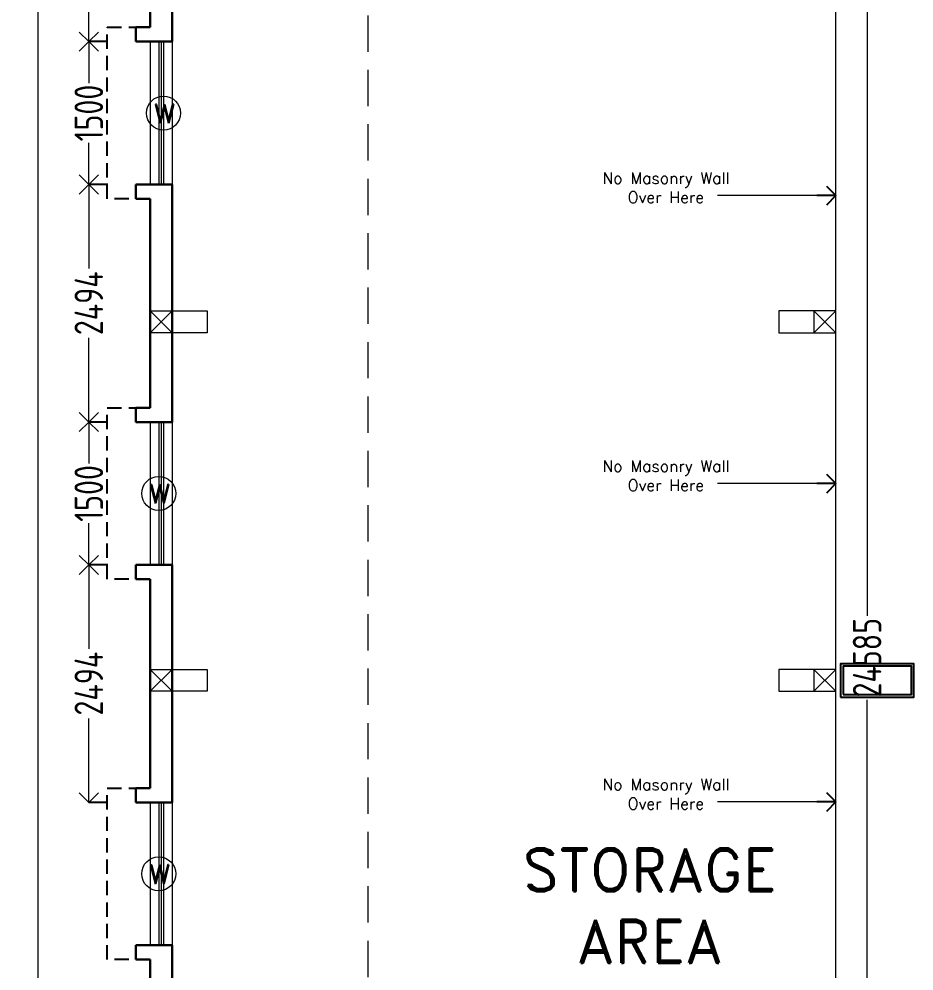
# Model space of a CAD drawing. Header units: inches. Extents: x -605 to 2991212, y -2872845 to 0.
# Drawn here: x 2401312 to 2410709, y -2734155 to -2724160 of the extents above; entities that cross this region are included whole.
import ezdxf

# ---------------------------------------------------------------- set-up
doc = ezdxf.new("R2010")
doc.units = ezdxf.units.IN
doc.header["$LTSCALE"] = 600
doc.header["$MEASUREMENT"] = 0
doc.linetypes.add('DASHED', pattern=[19.05, 12.7, -6.35])
doc.linetypes.add('DASHED2', pattern=[0.375, 0.25, -0.125])
for name, color, linetype, lineweight in [('DIM', 251, 'Continuous', 0), ('object dash', 250, 'DASHED', 5), ('PV_TEXT_ROMANS', 7, 'Continuous', 0), ('rRCC 2', 40, 'Continuous', 15), ('TEXT', 7, 'Continuous', 0), ('WALLS', 7, 'Continuous', 30)]:
    doc.layers.add(name, color=color, linetype=linetype, lineweight=lineweight)
doc.layers.add('SnT-DIMENSION', color=7, linetype='Continuous')
doc.layers.add('SnT-ROAD', color=25, linetype='Continuous')
doc.layers.add('window', color=7, linetype='Continuous', lineweight=15, true_color=0x735461)
doc.styles.add('DIM', font='geniso.shx', dxfattribs={"width": 0.85})
doc.styles.add('PV_ROMAND', font='romand.shx')
doc.styles.add('ROMAND', font='romand.shx')
doc.dimstyles.new('ST-100', dxfattribs={"dimscale": 100, "dimtxt": 2.5, "dimasz": 2, "dimexe": 0.18, "dimexo": 0.0625, "dimgap": 0.2, "dimtad": 0, "dimdec": 0, "dimzin": 0, "dimdsep": 46, "dimtxsty": 'DIM', "dimblk": 'OPEN90', "dimcen": 0.09, "dimclrd": 256, "dimclrt": 7, "dimadec": 0, "dimazin": 0, "dimtfac": 1, "dimtdec": 0, "dimtofl": 0, "dimtmove": 0, "dimatfit": 3, "dimldrblk": 'OPEN90', "dimfxl": 1, "dimtolj": 1, "dimtzin": 0, "dimlwd": -1, "dimarcsym": 0})

# ---------------------------------------------------------------- blocks, each defined once
blk = doc.blocks.new('_Open90')
at = {"color": 0, "linetype": 'ByBlock', "lineweight": -2}
for p, q in [((-0.5, 0.5), (0, 0)), ((0, 0), (-1, 0)), ((0, 0), (-0.5, -0.5))]:
    blk.add_line(p, q, dxfattribs=at)
blk = doc.blocks.new('*D2150')
at = {"layer": 'Defpoints', "color": 0}
for p in [(2402538.7, -2721903.1), (2402044.7, -2724396.8), (2402538.7, -2724396.8)]:
    blk.add_point(p, dxfattribs=at)
at = {"layer": 'DIM', "color": 0, "lineweight": -2}
for p, q in [((2402244.7, -2721903.1), (2402044.7, -2721903.1)), ((2402244.7, -2724396.8), (2402044.7, -2724396.8))]:
    blk.add_line(p, q, dxfattribs=at)
at = {"layer": 'DIM'}
for p, q in [((2402044.7, -2722103.1), (2402044.7, -2722785.2)), ((2402044.7, -2724196.8), (2402044.7, -2723514.6))]:
    blk.add_line(p, q, dxfattribs=at)
at = {"layer": 'DIM', "xscale": 200, "yscale": 200, "zscale": 200}
for p, rotation in [((2402044.7, -2721903.1), 90), ((2402044.7, -2724396.8), 270)]:
    blk.add_blockref('_Open90', p, dxfattribs=dict(at, rotation=rotation))
at = {"layer": 'DIM', "color": 7, "insert": (2402044.7, -2723149.9), "char_height": 300, "attachment_point": 5, "rotation": 90, "style": 'DIM'}
blk.add_mtext('\\A1;2494', dxfattribs=at)
blk = doc.blocks.new('*D2151')
at = {"layer": 'Defpoints', "color": 0}
for p in [(2402538.7, -2724396.8), (2402044.7, -2725896.9), (2402613.7, -2725896.9)]:
    blk.add_point(p, dxfattribs=at)
at = {"layer": 'DIM', "color": 0, "lineweight": -2}
for p, q in [((2402244.7, -2724396.8), (2402044.7, -2724396.8)), ((2402244.7, -2725896.9), (2402044.7, -2725896.9))]:
    blk.add_line(p, q, dxfattribs=at)
at = {"layer": 'DIM'}
for p, q in [((2402044.7, -2724596.8), (2402044.7, -2724833.5)), ((2402044.7, -2725696.9), (2402044.7, -2725460.2))]:
    blk.add_line(p, q, dxfattribs=at)
at = {"layer": 'DIM', "xscale": 200, "yscale": 200, "zscale": 200}
for p, rotation in [((2402044.7, -2724396.8), 90), ((2402044.7, -2725896.9), 270)]:
    blk.add_blockref('_Open90', p, dxfattribs=dict(at, rotation=rotation))
at = {"layer": 'DIM', "color": 7, "insert": (2402044.7, -2725146.9), "char_height": 300, "attachment_point": 5, "rotation": 90, "style": 'DIM'}
blk.add_mtext('\\A1;1500', dxfattribs=at)
blk = doc.blocks.new('*D2152')
at = {"layer": 'Defpoints', "color": 0}
for p in [(2402613.7, -2725896.9), (2402044.7, -2728390.8), (2402613.7, -2728390.8)]:
    blk.add_point(p, dxfattribs=at)
at = {"layer": 'DIM', "color": 0, "lineweight": -2}
for p, q in [((2402244.7, -2725896.9), (2402044.7, -2725896.9)), ((2402244.7, -2728390.8), (2402044.7, -2728390.8))]:
    blk.add_line(p, q, dxfattribs=at)
at = {"layer": 'DIM'}
for p, q in [((2402044.7, -2726096.9), (2402044.7, -2726779.1)), ((2402044.7, -2728190.8), (2402044.7, -2727508.6))]:
    blk.add_line(p, q, dxfattribs=at)
at = {"layer": 'DIM', "xscale": 200, "yscale": 200, "zscale": 200}
for p, rotation in [((2402044.7, -2725896.9), 90), ((2402044.7, -2728390.8), 270)]:
    blk.add_blockref('_Open90', p, dxfattribs=dict(at, rotation=rotation))
at = {"layer": 'DIM', "color": 7, "insert": (2402044.7, -2727143.9), "char_height": 300, "attachment_point": 5, "rotation": 90, "style": 'DIM'}
blk.add_mtext('\\A1;2494', dxfattribs=at)
blk = doc.blocks.new('*D2153')
at = {"layer": 'Defpoints', "color": 0}
for p in [(2402613.7, -2728390.8), (2402044.7, -2729890.9), (2402613.7, -2729890.9)]:
    blk.add_point(p, dxfattribs=at)
at = {"layer": 'DIM', "color": 0, "lineweight": -2}
for p, q in [((2402244.7, -2728390.8), (2402044.7, -2728390.8)), ((2402244.7, -2729890.9), (2402044.7, -2729890.9))]:
    blk.add_line(p, q, dxfattribs=at)
at = {"layer": 'DIM'}
for p, q in [((2402044.7, -2728590.8), (2402044.7, -2728827.5)), ((2402044.7, -2729690.9), (2402044.7, -2729454.2))]:
    blk.add_line(p, q, dxfattribs=at)
at = {"layer": 'DIM', "xscale": 200, "yscale": 200, "zscale": 200}
for p, rotation in [((2402044.7, -2728390.8), 90), ((2402044.7, -2729890.9), 270)]:
    blk.add_blockref('_Open90', p, dxfattribs=dict(at, rotation=rotation))
at = {"layer": 'DIM', "color": 7, "insert": (2402044.7, -2729140.9), "char_height": 300, "attachment_point": 5, "rotation": 90, "style": 'DIM'}
blk.add_mtext('\\A1;1500', dxfattribs=at)
blk = doc.blocks.new('*D2154')
at = {"layer": 'Defpoints', "color": 0}
for p in [(2402613.7, -2729890.9), (2402044.7, -2732384.8), (2402688.7, -2732384.8)]:
    blk.add_point(p, dxfattribs=at)
at = {"layer": 'DIM', "color": 0, "lineweight": -2}
for p, q in [((2402244.7, -2729890.9), (2402044.7, -2729890.9)), ((2402244.7, -2732384.8), (2402044.7, -2732384.8))]:
    blk.add_line(p, q, dxfattribs=at)
at = {"layer": 'DIM'}
for p, q in [((2402044.7, -2730090.9), (2402044.7, -2730773.1)), ((2402044.7, -2732184.8), (2402044.7, -2731502.6))]:
    blk.add_line(p, q, dxfattribs=at)
at = {"layer": 'DIM', "xscale": 200, "yscale": 200, "zscale": 200}
for p, rotation in [((2402044.7, -2729890.9), 90), ((2402044.7, -2732384.8), 270)]:
    blk.add_blockref('_Open90', p, dxfattribs=dict(at, rotation=rotation))
at = {"layer": 'DIM', "color": 7, "insert": (2402044.7, -2731137.9), "char_height": 300, "attachment_point": 5, "rotation": 90, "style": 'DIM'}
blk.add_mtext('\\A1;2494', dxfattribs=at)
blk = doc.blocks.new('*D2199')
at = {"layer": 'Defpoints', "color": 0}
for p in [(2401508.9, -2718192.8), (2402538.7, -2718192.8), (2402538.7, -2805612.8)]:
    blk.add_point(p, dxfattribs=at)
at = {"layer": 'DIM', "color": 0, "lineweight": -2}
for p, q in [((2401708.9, -2718192.8), (2401508.9, -2718192.8)), ((2401708.9, -2805612.8), (2401508.9, -2805612.8))]:
    blk.add_line(p, q, dxfattribs=at)
at = {"layer": 'DIM'}
for p, q in [((2401508.9, -2718392.8), (2401508.9, -2761461.9)), ((2401508.9, -2805412.8), (2401508.9, -2762343.6))]:
    blk.add_line(p, q, dxfattribs=at)
at = {"layer": 'DIM', "xscale": 200, "yscale": 200, "zscale": 200}
for p, rotation in [((2401508.9, -2718192.8), 90), ((2401508.9, -2805612.8), 270)]:
    blk.add_blockref('_Open90', p, dxfattribs=dict(at, rotation=rotation))
at = {"layer": 'DIM', "color": 7, "insert": (2401508.9, -2761902.8), "char_height": 300, "attachment_point": 5, "rotation": 90, "style": 'DIM'}
blk.add_mtext('\\A1;87420', dxfattribs=at)
blk = doc.blocks.new('sdfvgfdd')
at = {"layer": 'TEXT'}
blk.add_circle((2432365.2, -2352024.6), 178.8, dxfattribs=at)
at = {"layer": 'TEXT', "insert": (2432263.3, -2351931.7), "char_height": 200, "attachment_point": 1, "style": 'PV_ROMAND'}
blk.add_mtext('W', dxfattribs=at)
blk = doc.blocks.new('*D2256')
at = {"layer": 'Defpoints', "color": 0}
for p in [(2409888.8, -2718572.8), (2410217.1, -2718572.8), (2409888.8, -2743158.3)]:
    blk.add_point(p, dxfattribs=at)
at = {"layer": 'DIM', "color": 0, "lineweight": -2}
for p, q in [((2410017.1, -2718572.8), (2410217.1, -2718572.8)), ((2410017.1, -2743158.3), (2410217.1, -2743158.3))]:
    blk.add_line(p, q, dxfattribs=at)
at = {"layer": 'DIM'}
for p, q in [((2410217.1, -2718772.8), (2410217.1, -2730424.8)), ((2410217.1, -2742958.3), (2410217.1, -2731306.3))]:
    blk.add_line(p, q, dxfattribs=at)
at = {"layer": 'DIM', "xscale": 200, "yscale": 200, "zscale": 200}
for p, rotation in [((2410217.1, -2718572.8), 90), ((2410217.1, -2743158.3), 270)]:
    blk.add_blockref('_Open90', p, dxfattribs=dict(at, rotation=rotation))
at = {"layer": 'DIM', "color": 7, "insert": (2410217.1, -2730865.5), "char_height": 300, "attachment_point": 5, "rotation": 90, "style": 'DIM'}
blk.add_mtext('\\A1;24585', dxfattribs=at)

msp = doc.modelspace()

# ---------------------------------------------------------------- linework, layer by layer
at = {"color": 7, "linetype": 'DASHED2'}
for p, q in [((2402238.7, -2726047.1), (2402238.7, -2724246.8)), ((2402238.7, -2724246.8), (2402688.7, -2724246.8)), ((2402688.7, -2726047.1), (2402238.7, -2726047.1)), ((2402238.7, -2730041.1), (2402238.7, -2728240.8)), ((2402238.7, -2728240.8), (2402688.7, -2728240.8)), ((2402688.7, -2730041.1), (2402238.7, -2730041.1)), ((2402238.7, -2734035.1), (2402238.7, -2732234.8)), ((2402238.7, -2732234.8), (2402688.7, -2732234.8)), ((2402688.7, -2734035.1), (2402238.7, -2734035.1))]:
    msp.add_line(p, q, dxfattribs=at)
at = {"color": 3, "linetype": 'ByBlock'}
msp.add_lwpolyline([(2409938.8, -2731278.3), (2410708.8, -2731278.3), (2410708.8, -2730928.3), (2409938.8, -2730928.3)], close=True, dxfattribs=at)
at = {"color": 2, "linetype": 'ByBlock'}
msp.add_lwpolyline([(2409963.8, -2731253.3), (2410683.8, -2731253.3), (2410683.8, -2730953.3), (2409963.8, -2730953.3)], close=True, dxfattribs=at)
at = {"layer": 'object dash', "color": 1, "ltscale": 0.05}
msp.add_lwpolyline([(2405351.5, -2806799), (2404978.6, -2806799), (2404978.6, -2716025.3), (2405351.5, -2716025.3)], dxfattribs=at)
at = {"layer": 'rRCC 2', "color": 6}
for p, q in [((2402688.7, -2727223.8), (2402918.7, -2727453.8)), ((2402688.7, -2727453.8), (2402918.7, -2727223.8)), ((2409888.8, -2727223.8), (2409658.8, -2727453.8)), ((2409888.8, -2727453.8), (2409658.8, -2727223.8)), ((2402688.7, -2730988.3), (2402918.7, -2731218.3)), ((2402688.7, -2731218.3), (2402918.7, -2730988.3)), ((2409888.8, -2730988.3), (2409658.8, -2731218.3)), ((2409888.8, -2731218.3), (2409658.8, -2730988.3))]:
    msp.add_line(p, q, dxfattribs=at)
for points in [[(2402688.7, -2727453.8), (2402688.7, -2727223.8), (2403288.7, -2727223.8), (2403288.7, -2727453.8)], [(2402688.7, -2727223.8), (2402918.7, -2727223.8), (2402918.7, -2727453.8), (2402688.7, -2727453.8)], [(2409888.8, -2727453.8), (2409888.8, -2727223.8), (2409288.8, -2727223.8), (2409288.8, -2727453.8)], [(2409888.8, -2727223.8), (2409658.8, -2727223.8), (2409658.8, -2727453.8), (2409888.8, -2727453.8)], [(2402688.7, -2731218.3), (2402688.7, -2730988.3), (2403288.7, -2730988.3), (2403288.7, -2731218.3)], [(2402688.7, -2730988.3), (2402918.7, -2730988.3), (2402918.7, -2731218.3), (2402688.7, -2731218.3)], [(2409888.8, -2731218.3), (2409888.8, -2730988.3), (2409288.8, -2730988.3), (2409288.8, -2731218.3)], [(2409888.8, -2730988.3), (2409658.8, -2730988.3), (2409658.8, -2731218.3), (2409888.8, -2731218.3)]]:
    msp.add_lwpolyline(points, close=True, dxfattribs=at)
at = {"layer": 'WALLS', "linetype": 'ByBlock'}
for p, q in [((2402918.7, -2721902.8), (2402918.7, -2724396.8)), ((2402688.7, -2722053.1), (2402688.7, -2724246.8)), ((2402538.7, -2724396.8), (2402538.7, -2724246.8)), ((2402538.7, -2724246.8), (2402688.7, -2724246.8)), ((2402688.7, -2724396.8), (2402538.7, -2724396.8)), ((2402688.7, -2724396.8), (2402918.7, -2724396.8)), ((2402688.7, -2724396.8), (2402918.7, -2724396.8)), ((2402688.7, -2725896.8), (2402538.7, -2725897.1)), ((2402538.7, -2725897.1), (2402538.7, -2726047.1)), ((2402688.7, -2725896.8), (2402918.7, -2725896.8)), ((2402918.7, -2725896.8), (2402918.7, -2728390.8)), ((2402538.7, -2726047.1), (2402688.7, -2726047.1)), ((2402688.7, -2726047.1), (2402688.7, -2728240.8)), ((2402538.7, -2728390.8), (2402538.7, -2728240.8)), ((2402538.7, -2728240.8), (2402688.7, -2728240.8)), ((2402688.7, -2728390.8), (2402538.7, -2728390.8)), ((2402688.7, -2728390.8), (2402918.7, -2728390.8)), ((2402688.7, -2728390.8), (2402918.7, -2728390.8)), ((2402688.7, -2729890.8), (2402538.7, -2729891.1)), ((2402538.7, -2729891.1), (2402538.7, -2730041.1)), ((2402688.7, -2729890.8), (2402918.7, -2729890.8)), ((2402918.7, -2729890.8), (2402918.7, -2732384.8)), ((2402538.7, -2730041.1), (2402688.7, -2730041.1)), ((2402688.7, -2730041.1), (2402688.7, -2732234.8)), ((2402538.7, -2732384.8), (2402538.7, -2732234.8)), ((2402538.7, -2732234.8), (2402688.7, -2732234.8)), ((2402688.7, -2732384.8), (2402538.7, -2732384.8)), ((2402688.7, -2732384.8), (2402918.7, -2732384.8)), ((2402688.7, -2732384.8), (2402918.7, -2732384.8)), ((2402688.7, -2733884.8), (2402538.7, -2733885.1)), ((2402538.7, -2733885.1), (2402538.7, -2734035.1)), ((2402688.7, -2733884.8), (2402918.7, -2733884.8)), ((2402918.7, -2733884.8), (2402918.7, -2736378.8)), ((2402538.7, -2734035.1), (2402688.7, -2734035.1)), ((2402688.7, -2734035.1), (2402688.7, -2736228.8))]:
    msp.add_line(p, q, dxfattribs=at)
at = {"layer": 'window', "color": 146, "linetype": 'ByBlock', "true_color": 0x105689}
for p, q in [((2409888.8, -2743158.3), (2409888.8, -2718572.8)), ((2402688.7, -2724396.8), (2402688.7, -2725896.8)), ((2402778.7, -2724396.8), (2402778.7, -2725896.8)), ((2402803.7, -2724396.8), (2402803.7, -2725896.8)), ((2402828.7, -2724396.8), (2402828.7, -2725896.8)), ((2402918.7, -2724396.8), (2402918.7, -2725896.8)), ((2402688.7, -2728390.8), (2402688.7, -2729890.8)), ((2402778.7, -2728390.8), (2402778.7, -2729890.8)), ((2402803.7, -2728390.8), (2402803.7, -2729890.8)), ((2402828.7, -2728390.8), (2402828.7, -2729890.8)), ((2402918.7, -2728390.8), (2402918.7, -2729890.8)), ((2402688.7, -2732384.8), (2402688.7, -2733884.8)), ((2402778.7, -2732384.8), (2402778.7, -2733884.8)), ((2402803.7, -2732384.8), (2402803.7, -2733884.8)), ((2402828.7, -2732384.8), (2402828.7, -2733884.8)), ((2402918.7, -2732384.8), (2402918.7, -2733884.8))]:
    msp.add_line(p, q, dxfattribs=at)

# ---------------------------------------------------------------- block references
at = {"layer": 'SnT-ROAD', "color": 4, "linetype": 'ByBlock'}
for p in [(-29536.4, -373122.2), (-29586.4, -377116.2), (-29586.4, -381110.2)]:
    msp.add_blockref('sdfvgfdd', p, dxfattribs=at)

# ---------------------------------------------------------------- texts
at = {"layer": 'PV_TEXT_ROMANS', "insert": (2406180.5, -2732868), "char_height": 450, "attachment_point": 1, "style": 'PV_ROMAND'}
msp.add_mtext('\\pxqc;STORAGE\\PAREA\\P6.97X24.58', dxfattribs=at)
at = {"layer": 'SnT-DIMENSION', "linetype": 'ByBlock', "char_height": 120, "width": 1617.645, "attachment_point": 3, "style": 'ROMAND'}
for insert in [(2408913, -2725771.2), (2408913, -2728795.2), (2408913, -2732137.7)]:
    msp.add_mtext('\\A1;\\pxqc;No Masonry Wall Over Here', dxfattribs=dict(at, insert=insert))

# ---------------------------------------------------------------- dimensions: what is measured, and where the dimension line sits
at = {"layer": 'DIM'}
for base, p1, p2, override, picture, middle in [((2401508.9, -2718192.8), (2402538.7, -2805612.8), (2402538.7, -2718192.8), {"dimtxt": 3, "dimexe": 0, "dimexo": 0, "dimtmove": 1, "dimfxl": 2, "dimfxlon": 1, "dimtfillclr": 256, "dimarcsym": 1}, '*D2199', (2401508.9, -2761902.8)), ((2410217.089, -2718572.7855), (2409888.7749, -2743158.2849), (2409888.7749, -2718572.7855), {"dimtxt": 3, "dimexe": 0, "dimexo": 0, "dimfxl": 2, "dimfxlon": 1, "dimtfillclr": 256, "dimarcsym": 1}, '*D2256', (2410217.089, -2730865.5352)), ((2402044.7, -2724396.8), (2402538.7, -2721903.1), (2402538.7, -2724396.8), {"dimtxt": 3, "dimexe": 0, "dimexo": 0, "dimtmove": 1, "dimfxl": 2, "dimfxlon": 1, "dimtfillclr": 256, "dimarcsym": 1}, '*D2150', (2402044.7, -2723149.9)), ((2402044.7, -2725896.9), (2402538.7, -2724396.8), (2402613.7, -2725896.9), {"dimtxt": 3, "dimexe": 0, "dimexo": 0, "dimtmove": 1, "dimfxl": 2, "dimfxlon": 1, "dimtfillclr": 256, "dimarcsym": 1}, '*D2151', (2402044.7, -2725146.9)), ((2402044.7, -2728390.8), (2402613.7, -2725896.9), (2402613.7, -2728390.8), {"dimtxt": 3, "dimexe": 0, "dimexo": 0, "dimtmove": 1, "dimfxl": 2, "dimfxlon": 1, "dimtfillclr": 256, "dimarcsym": 1}, '*D2152', (2402044.7, -2727143.9)), ((2402044.7, -2729890.9), (2402613.7, -2728390.8), (2402613.7, -2729890.9), {"dimtxt": 3, "dimexe": 0, "dimexo": 0, "dimtmove": 1, "dimfxl": 2, "dimfxlon": 1, "dimtfillclr": 256, "dimarcsym": 1}, '*D2153', (2402044.7, -2729140.9)), ((2402044.7, -2732384.8), (2402613.7, -2729890.9), (2402688.7, -2732384.8), {"dimtxt": 3, "dimexe": 0, "dimexo": 0, "dimtmove": 1, "dimfxl": 2, "dimfxlon": 1, "dimtfillclr": 256, "dimarcsym": 1}, '*D2154', (2402044.7, -2731137.9))]:
    dim = msp.add_linear_dim(base=base, p1=p1, p2=p2, angle=90, dimstyle='ST-100', override=override, dxfattribs=at)
    dim.commit()
    dim.dimension.update_dxf_attribs({"geometry": picture, "text_midpoint": middle})

# ---------------------------------------------------------------- leaders
at = {"layer": 'DIM', "linetype": 'ByBlock'}
for points in [[(2409888.8, -2726013.2), (2408646, -2726013.2)], [(2409888.8, -2729037.2), (2408646, -2729037.2)], [(2409888.8, -2732379.7), (2408646, -2732379.7)]]:
    msp.add_leader(points, dimstyle='ST-100', override={"dimtxt": 3, "dimexe": 0, "dimexo": 0, "dimfxl": 3, "dimfxlon": 1, "dimtfillclr": 256, "dimarcsym": 1}, dxfattribs=at)

doc.saveas('drawing.dxf')
